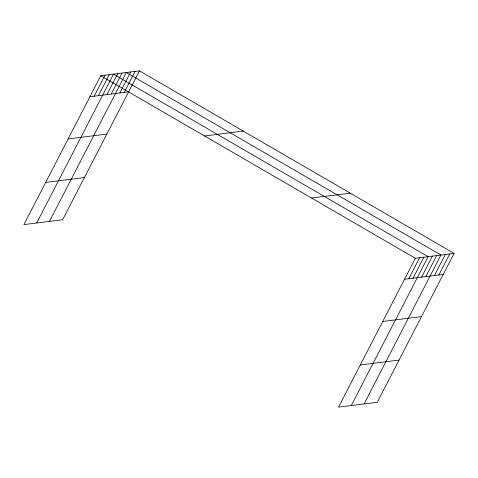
<?xml version="1.0" encoding="UTF-8"?>
<svg xmlns="http://www.w3.org/2000/svg" width="478" height="478" viewBox="0 0 478 478"><rect width="100%" height="100%" fill="white"/><g stroke="black" fill="none" stroke-linecap="round" stroke-linejoin="round"><path stroke-width="0.72" d="M139.486 70.864L100.733 75.739L23.9 224.6L62.648 219.725L139.486 70.864L454.1 253.4L377.267 402.261L338.514 407.137L415.352 258.275L454.1 253.4M94.148 96.215L104.999 75.201M98.414 95.684L109.259 74.664M36.687 222.993L113.519 74.132L428.139 256.662L351.3 405.529M106.935 94.608L117.785 73.594M111.201 94.07L122.045 73.056M49.473 221.386L126.312 72.519L440.925 255.055L364.093 403.922M119.853 92.983L130.703 71.969M124.244 92.433L135.095 71.413M408.768 278.752L419.612 257.738M413.028 278.22L423.872 257.2M421.554 277.144L432.399 256.13M425.814 276.607L436.665 255.593M434.472 275.519L445.317 254.505M438.864 274.969L449.708 253.949M89.888 96.753L128.636 91.878M68.109 138.943L106.863 134.067M204.56 135.973L243.308 131.097M45.673 182.411L84.427 177.535M311.525 198.035L350.278 193.16M404.502 279.289L443.255 274.414M382.729 321.479L421.476 316.603M360.293 364.947L399.04 360.071M100.733 75.739L415.352 258.275"/></g></svg>
